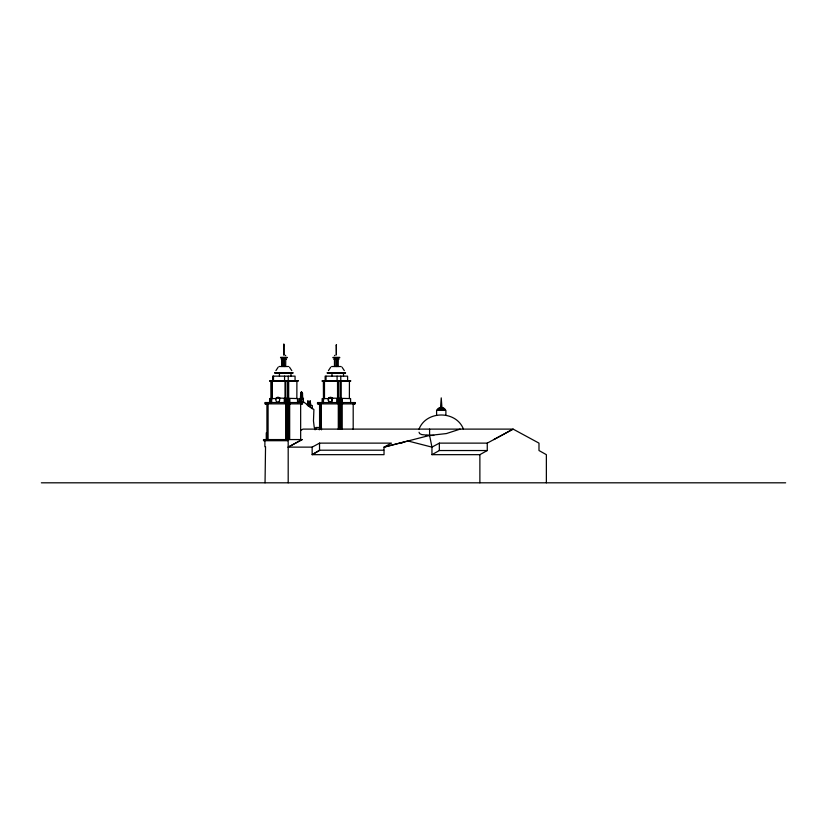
<?xml version="1.0" encoding="UTF-8"?>
<svg xmlns="http://www.w3.org/2000/svg" width="827" height="827" viewBox="0 0 827 827"><rect width="100%" height="100%" fill="white"/><g stroke="black" fill="none" stroke-linecap="round" stroke-linejoin="round"><path stroke-width="1.24" d="M269.581 402.542L269.623 398.562L276.569 398.562M270.739 402.542L270.791 398.562M322.117 402.563L322.158 398.583L329.105 398.583M283.847 345.438L283.847 354.948L283.847 344.187L283.847 345.614M336.3 345.376L336.382 354.959L336.351 345.624M300.377 398.232L300.697 394.531L301.679 394.872M300.873 398.232L301.183 394.531M440.543 407.484L441.236 397.88L441.938 407.484M307.541 404.961L307.933 400.919L308.574 404.961L307.417 405.519L312.317 405.519L312.317 408.796L307.851 405.519M309.753 404.961L310.146 400.919L310.787 404.961L309.505 404.961L310.146 400.919L310.435 403.948M307.303 404.961L307.933 400.919L308.337 404.961M302.051 394.892L302.196 393.786M303.333 399.193L303.519 398.676L299.405 398.676L303.333 399.193L303.22 401.395M315.087 429.823L316.028 427.487L321.465 427.487L321.465 429.833M319.284 429.823L320.225 427.487M301.245 392.804L301.379 391.75L302.072 392.804M301.545 398.676L301.597 393.755L302.568 393.456L301.617 392.525M302.072 393.456L301.938 398.676M275.908 370.62L278.172 367.188M328.443 370.63L330.707 367.198M300.749 394.034L301.317 393.879M419.041 429.11C426.329 410.295 456.153 410.295 463.44 429.11M302.734 398.252L302.434 393.786L301.597 393.755M301.431 394.427L300.749 394.159M275.825 398.562L276.125 398.097A2.471 2.109 -90 0 1 279.102 398.097L298.061 398.562L298.061 402.542M328.35 398.583L328.66 398.118A2.471 2.109 -90 0 1 331.637 398.118L350.596 398.583L350.596 402.563M301.245 402.377L302.403 401.529L303.437 402.284L303.437 401.395L299.436 401.395L299.436 402.377L301.245 402.377L301.245 401.395M301.028 402.987L303.002 401.529L313.909 409.52L313.474 420.933L314.229 427.28L315.831 429.213M334.501 355.641L335.069 355.269M429.585 429.11L429.585 435.426L431.952 447.128L431.952 454.664L439.344 450.529L487.268 450.529L487.268 443.127L513.122 429.11L538.987 443.127L538.987 450.529L546.368 454.664L546.368 482.813M431.952 454.664L479.877 454.664L487.268 450.529M300.718 430.34L302.992 429.11L513.122 429.11L493.833 439.582M312.151 447.128L312.151 454.664L384.028 454.664L384.028 447.128L391.419 443.127L319.532 443.127L312.151 447.128L288.189 447.128L302.144 439.561L300.408 439.561M487.268 443.127L439.344 443.127L431.952 447.128L407.99 440.987L384.028 447.128L429.585 435.426L446.363 433.575L460.143 429.11M288.189 447.128L302.144 439.582M288.189 482.813L288.189 440.708L263.503 440.708L263.503 439.582L300.656 439.561L300.656 403.865M280.518 357.336L287.176 357.336M333.054 357.357L339.711 357.357M280.518 357.822L287.176 357.822M333.054 357.833L339.711 357.833M281.211 359.176L286.483 359.176M333.736 359.197L339.018 359.197M279.113 366.516L288.571 366.516M331.648 366.526L341.106 366.526M274.678 372.646L293.006 372.646M327.213 372.657L345.541 372.657M274.678 373.163L293.006 373.163M327.213 373.184L345.541 373.184M301.379 392.525L301.958 392.525M302.568 393.394L302.237 392.804M301.245 393.456L301.721 398.676M302.599 394.892L301.059 394.51M303.302 398.676L299.953 398.676M300.594 401.529L303.002 401.529M440.284 407.504L442.197 407.504M439.364 407.773L443.117 407.773M438.506 408.197L443.975 408.197M437.741 408.776L444.74 408.776M437.101 409.489L445.381 409.489M426.215 435.426L433.824 435.426M399.493 443.127L402.056 443.127M383.718 450.208L319.532 450.208L312.151 454.664L319.532 450.529L319.532 443.127M41.35 482.813L785.65 482.813M301.948 398.232L303.302 398.252M429.585 435.426L421.698 434.578L419.63 433.575L419.041 432.263M285.16 355.259L285.728 355.62M342.058 367.198L344.311 370.63M289.522 367.188L291.786 370.62M332.692 398.583L332.382 398.118A2.471 2.109 -90 0 0 329.404 398.118M280.157 398.562L279.846 398.097A2.471 2.109 -90 0 0 276.869 398.097M301.721 393.724L300.79 393.456L301.617 391.75M301.214 398.676L301.41 399.193M300.935 393.879L300.945 394.51M479.877 454.664L479.877 482.813M445.887 415.061L445.887 410.306L436.594 410.306L436.594 415.061M439.344 443.127L439.344 450.529M354.711 402.563L354.711 403.886M354.307 402.563L354.307 403.886M353.904 402.563L353.904 403.886M353.511 402.563L353.511 403.886M353.191 403.886L353.191 429.378M349.428 380.658L349.387 398.583M349.273 380.658L349.273 381.361M347.598 380.658L347.598 376.161L325.156 376.161L325.156 380.658M343.505 373.184L343.505 376.161M342.647 402.563L342.647 403.886M342.378 380.658L342.378 381.361M342.378 398.583L342.378 402.563M342.213 403.886L342.213 429.389M341.448 402.563L341.448 403.886M341.21 380.658L341.21 402.563M341.003 403.886L341.003 429.389M340.776 376.161L340.776 380.658M340.714 402.563L340.714 403.886M340.528 398.583L340.528 402.563M340.259 403.886L340.259 429.389M340.052 381.361L340.052 398.583M339.39 398.583L339.515 403.886M339.039 403.886L339.039 429.389M338.698 398.583L338.781 403.886M338.284 359.197L338.212 366.526M338.253 381.361L338.253 398.583M338.295 403.886L338.295 429.389M337.53 380.658L337.561 402.563M336.94 359.197L336.94 366.526M337.096 376.161L337.096 380.658M336.868 359.197L336.868 366.526M336.816 380.658L336.816 381.361M336.816 398.583L336.816 402.563M335.814 359.197L335.886 366.526M334.47 359.197L334.47 366.526M331.978 373.184L331.978 376.161M326.034 376.161L326.034 380.658M324.484 381.361L324.484 398.583M324.225 380.658L324.225 398.583M323.378 380.658L323.481 402.563M323.078 398.583L323.078 402.563M322.633 398.583L322.633 402.563M321.258 403.886L321.258 428.117M320.504 403.886L320.504 428.117M320.039 403.886L320.039 428.117M319.573 403.886L319.573 427.848M319.305 402.563L319.305 403.886M318.777 402.563L318.777 403.886M318.571 402.563L318.571 403.886M318.033 402.563L318.033 403.886M310.663 404.961L310.663 405.519M310.27 404.961L310.27 405.519M309.629 404.961L309.629 405.519M308.45 404.961L308.45 405.519M308.058 404.961L308.058 405.519M302.175 402.542L302.175 403.865M301.772 402.542L301.772 403.865M301.39 393.724L301.39 394.872M301.297 399.193L301.297 401.395M301.379 402.542L301.379 403.865M301.121 392.804L301.121 393.456M300.976 402.542L300.976 403.865M299.746 399.193L299.746 401.395M297.534 398.562L297.534 402.542M296.903 380.647L296.852 398.562M296.748 380.647L296.748 381.34M295.063 380.647L295.063 376.14L272.631 376.14L272.631 380.647M290.98 373.163L290.98 376.14M290.112 402.542L290.112 403.865M289.843 380.647L289.843 381.34M289.843 398.562L289.843 402.542M289.677 403.865L289.677 439.582M288.912 402.542L288.912 403.865M288.675 380.647L288.675 402.542M288.468 403.865L288.468 439.582M288.241 376.14L288.241 380.647M288.178 402.542L288.178 403.865M287.992 398.562L287.992 402.542M287.724 403.865L287.724 439.582M287.517 381.34L287.517 398.562M287.465 439.582L287.465 440.708M286.979 402.542L286.979 403.865M286.855 398.562L286.855 402.542M286.504 403.865L286.504 439.582M286.173 398.562L286.245 403.865M285.749 359.176L285.677 366.516M285.718 381.34L285.718 398.562M285.76 403.865L285.76 439.582M285.005 380.647L285.036 402.542M284.56 376.14L284.56 380.647M284.405 359.176L284.405 366.516M284.343 359.176L284.343 366.516M284.281 380.647L284.281 381.34M284.281 398.562L284.281 402.542M283.279 359.176L283.351 366.516M279.443 373.163L279.443 376.14M273.499 376.14L273.499 380.647M272.372 381.34L272.372 398.562M271.949 381.34L271.949 398.562M271.69 380.647L271.659 402.542M270.842 380.647L270.946 402.542M270.553 398.562L270.553 402.542M270.098 398.562L270.098 402.542M267.969 403.865L267.969 439.582M267.503 403.865L267.503 439.582M267.038 403.865L267.038 432.872L266.273 432.872L266.273 439.582M266.77 402.542L266.77 403.865M266.242 402.542L266.242 403.865M266.036 402.542L266.036 403.865M265.508 402.542L265.508 403.865M265.043 482.813L265.539 446.735L264.888 446.735L264.888 440.708M336.413 344.632L336.382 345.293L336.413 344.632M298.061 380.647L269.623 380.647L269.623 381.34L298.061 381.34L298.061 380.647M350.596 380.658L322.158 380.658L322.158 381.361L350.596 381.361L350.596 380.658M302.568 402.542L264.971 402.542L264.971 403.865L302.568 403.865L302.568 402.542M355.103 402.563L317.506 402.563L317.506 403.886L355.103 403.886L355.103 402.563M282.007 366.516L282.007 359.176L281.945 366.516M331.493 401.446A2.243 1.912 -90 0 0 330.645 397.694A2.243 1.912 -90 0 0 328.309 400.444A2.243 1.912 -90 0 0 331.493 401.446M331.958 400.981A2.243 1.912 -90 0 0 330.304 397.622A2.243 1.912 -90 0 0 328.65 400.981A2.243 1.912 -90 0 0 331.958 400.981M279.423 400.971A2.243 1.912 -90 0 0 277.769 397.611A2.243 1.912 -90 0 0 276.115 400.971A2.243 1.912 -90 0 0 279.423 400.971"/></g></svg>
